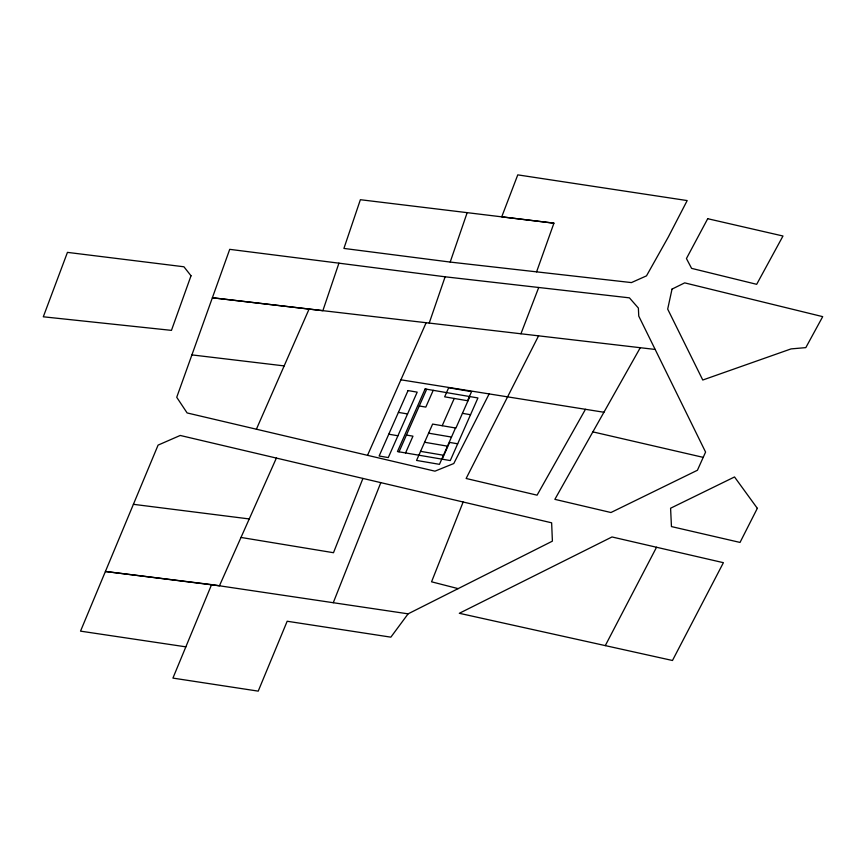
<?xml version="1.0" encoding="UTF-8"?>
<svg xmlns="http://www.w3.org/2000/svg" width="866" height="866" viewBox="0 0 866 866"><rect width="100%" height="100%" fill="white"/><g stroke="black" fill="none" stroke-linecap="round" stroke-linejoin="round"><path stroke-width="1.3" d="M655.161 349.442L638.751 316.079L638.372 308.058L629.43 297.85L445.124 276.795L338.931 263.167L322.866 310.678L212.397 297.774L655.161 349.442L705.584 452.084L697.422 470.249L610.941 512.52L554.868 499.346L640.277 347.699M429.222 323.061L445.124 276.795M467.175 212.657L360.375 199.71L343.91 248.423L450.19 262.073L467.175 212.657L553.926 223.168L536.584 271.859M520.931 333.778L538.717 287.49M362.919 478.443L333.486 552.714L241.019 537.45M333.269 602.714L380.802 482.654M463.137 502.009L431.56 581.811L458.136 588.631M408.103 613.842L211.585 584.626L172.919 678.1L258.22 691.133L287.176 621.247L390.858 637.159L408.103 613.842L552.4 541.142L551.631 522.815L180.215 435.457L158.088 445.113L80.527 631.141L185.865 646.848M256.39 429.222L309.097 309.043M367.53 455.332L426.148 322.704M399.02 451.825L426.678 389.213M405.559 452.94L412.963 436.172L406.425 435.057M433.216 390.328L425.812 407.096L419.274 405.981M442.201 425.715L454.239 398.457M455.505 427.988L439.452 464.338L416.557 460.431L432.621 424.08L455.927 428.053L469.848 396.574M467.553 400.72L471.569 391.638L448.675 387.741L444.659 396.823L467.976 400.796M442.18 459.175L449.584 442.418L457.681 443.793M276.384 458.071L219.444 585.784L105.425 571.484L211.585 584.626M538.587 335.813L466.135 478.487L537.082 495.168L585.47 409.304M489.138 393.911L453.784 463.526L434.949 471.169L187.121 412.941L176.729 397.288L229.717 249.343L338.931 263.167M605.291 645.625L656.536 547.258L723.402 562.683L672.471 660.487L459.326 613.29L611.991 536.963L656.536 547.258M450.19 262.073L631.433 282.587L646.491 275.864L668.303 237.035L687.182 200.576L517.771 174.867L501.728 216.836L553.926 223.168M191.927 354.898L284.156 365.907M133.407 504.315L249.235 518.94M400.904 379.806L603.948 412.259M462.433 413.331L470.53 414.717M398.403 412.389L407.561 413.948M428.605 433.173L451.5 437.07M388.769 434.202L397.927 435.76M424.589 442.255L447.484 446.163M420.573 451.348L443.468 455.245M592.864 431.874L703.214 457.367M672.027 289.103L667.686 309.097L702.77 380.022L791.059 348.901L805.813 347.623L822.7 316.642L684.692 282.868L672.027 289.103M191.018 275.778L171.457 330.368L43.3 316.794L67.451 252.374L183.928 266.782L191.018 275.778M408.038 390.577L379.135 456.014L388.282 457.573L417.195 392.146L408.038 390.577M425.13 388.953L397.462 451.554L450.277 460.56L477.935 397.949L425.13 388.953M757.328 508.32L740.029 542.43L671.453 526.582L670.587 508.223L734.53 476.96L757.328 508.32M707.717 218.708L686.435 258.544L691.588 268.363L756.678 284.319L782.983 236.007L707.717 218.708"/></g></svg>
